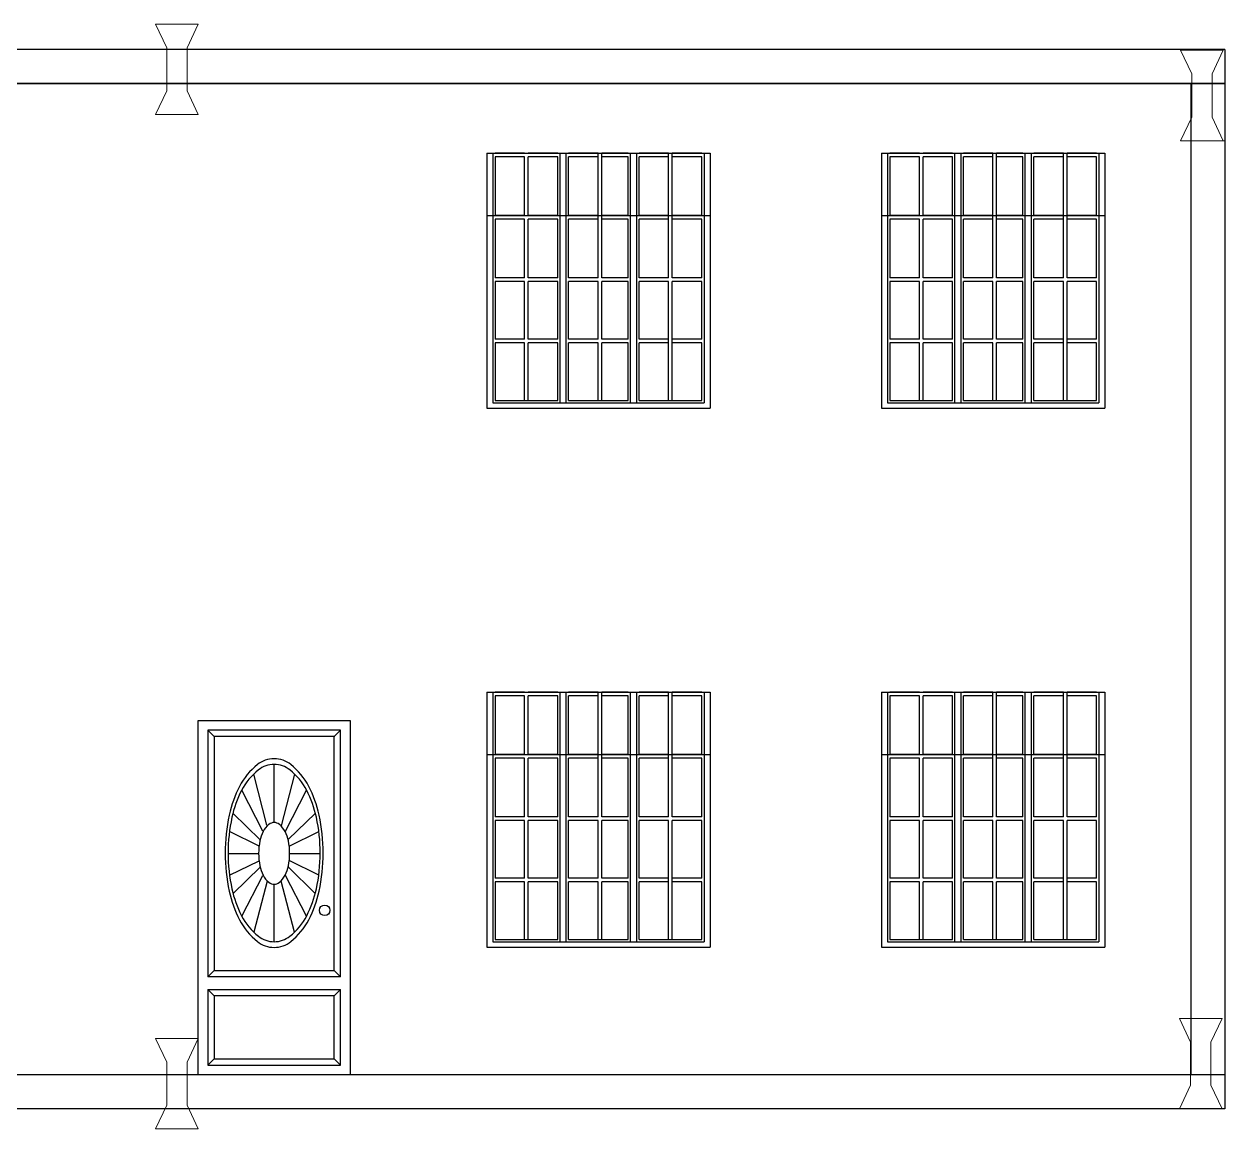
# Model space of a CAD drawing. Header units: millimetres. Extents: x 160413 to 1199701, y -1249241 to 191487.
# Drawn here: x 371277 to 378307, y -696374 to -689909 of the extents above; entities that cross this region are included whole.
import ezdxf

# ---------------------------------------------------------------- set-up
doc = ezdxf.new("R2010")
doc.units = ezdxf.units.MM
doc.header["$PDSIZE"] = -1

# ---------------------------------------------------------------- blocks, each defined once
blk = doc.blocks.new('Door - Fancy 36 in.')
for p, q in [((33.75, 81.75), (2.25, 81.75)), ((2.25, 81.75), (2.25, 23.25)), ((2.25, 81.75), (3.75, 80.25)), ((32.25, 80.25), (3.75, 80.25)), ((3.75, 80.25), (3.75, 24.75)), ((32.25, 80.25), (33.75, 81.75)), ((32.25, 24.75), (32.25, 80.25)), ((33.75, 23.25), (33.75, 81.75)), ((16.29, 59.16), (13.17, 71.32)), ((18, 59.82), (18, 73.59)), ((22.83, 71.32), (19.68, 59.05)), ((15.29, 57.79), (10.3, 67.49)), ((20.69, 57.74), (25.7, 67.49)), ((8.21, 62.03), (14.66, 55.75)), ((27.79, 62.03), (21.36, 55.78)), ((14.42, 54.24), (7.4, 57.66)), ((21.55, 54.23), (28.6, 57.66)), ((7.02, 52.5), (14.35, 52.5)), ((21.68, 52.5), (28.93, 52.5)), ((7.41, 47.35), (14.43, 50.76)), ((14.67, 49.25), (8.24, 42.99)), ((21.3, 49.29), (27.76, 42.99)), ((28.59, 47.35), (21.54, 50.78)), ((10.34, 37.58), (15.29, 47.22)), ((16.31, 45.91), (13.2, 33.8)), ((22.8, 33.8), (19.69, 45.91)), ((25.66, 37.58), (20.69, 47.27)), ((18, 31.55), (18, 45.2)), ((3.75, 24.75), (2.25, 23.25)), ((33.75, 23.25), (2.25, 23.25)), ((3.75, 24.75), (32.25, 24.75)), ((32.25, 24.75), (32.24, 24.77)), ((33.75, 23.25), (32.25, 24.75)), ((2.25, 20.25), (33.75, 20.25)), ((2.25, 20.25), (2.25, 2.25)), ((2.25, 20.25), (3.75, 18.75)), ((32.25, 18.75), (33.75, 20.25)), ((33.75, 2.25), (33.75, 20.25)), ((32.25, 18.75), (3.75, 18.75)), ((3.75, 18.75), (3.75, 3.75)), ((32.25, 3.75), (32.25, 18.75)), ((3.75, 3.75), (2.25, 2.25)), ((3.75, 3.75), (32.25, 3.75)), ((33.75, 2.25), (32.25, 3.75)), ((2.25, 2.25), (33.75, 2.25))]:
    blk.add_line(p, q)
blk.add_lwpolyline([(0, 0), (0, 84), (36, 84), (36, 0)], close=True)
at = {"linetype": 'Continuous'}
for points in [[(18, 30.21, 0.169807), (21.97, 31.6, 0.105036), (26.22, 36.76, 0.066925), (28.66, 43.55, 0.05307), (29.63, 52.57, 0.05307), (28.66, 61.6, 0.066925), (26.22, 68.39, 0.105036), (21.97, 73.55, 0.169807), (18, 74.94, 0.169807), (14.03, 73.55, 0.105036), (9.78, 68.39, 0.066925), (7.34, 61.6, 0.05307), (6.37, 52.57, 0.05307), (7.34, 43.55, 0.066925), (9.78, 36.76, 0.105036), (14.03, 31.6, 0.169807)], [(18, 31.55, 0.169807), (21.73, 32.86, 0.105036), (25.73, 37.71, 0.066925), (28.02, 44.09, 0.05307), (28.93, 52.57, 0.05307), (28.02, 61.06, 0.066925), (25.73, 67.43, 0.105036), (21.73, 72.29, 0.169807), (18, 73.59, 0.169807), (14.27, 72.29, 0.105036), (10.27, 67.43, 0.066925), (7.98, 61.06, 0.05307), (7.07, 52.57, 0.05307), (7.98, 44.09, 0.066925), (10.27, 37.71, 0.105036), (14.27, 32.86, 0.169807)], [(18, 45.2, 0.173818), (19.25, 45.65, 0.104363), (20.6, 47.34, 0.065303), (21.38, 49.56, 0.051449), (21.68, 52.51, 0.051449), (21.38, 55.47, 0.065303), (20.6, 57.68, 0.104363), (19.25, 59.38, 0.173818), (18, 59.82, 0.173818), (16.75, 59.38, 0.104363), (15.4, 57.68, 0.065303), (14.62, 55.47, 0.051449), (14.32, 52.51, 0.051449), (14.62, 49.56, 0.065303), (15.4, 47.34, 0.104363), (16.75, 45.65, 0.173818)]]:
    blk.add_lwpolyline(points, format="xyb", close=True, dxfattribs=at)
blk.add_circle((30, 39), 1.25)
blk.add_point((32.25, 80.25))

msp = doc.modelspace()

# ---------------------------------------------------------------- linework, layer by layer
at = {"color": 3, "lineweight": 18}
for p, q in [((372047.101, -689908.518), (372112.559, -690047.291)), ((372297.101, -689908.518), (372047.101, -689908.518)), ((372231.643, -690047.291), (372297.101, -689908.518)), ((372112.559, -690047.291), (372112.559, -690299.748)), ((372231.643, -690299.748), (372231.643, -690047.291)), ((378047.101, -690061.978), (378112.559, -690200.751)), ((378297.101, -690061.978), (378047.101, -690061.978)), ((378231.643, -690200.751), (378297.101, -690061.978)), ((378112.559, -690200.751), (378112.559, -690453.208)), ((378231.643, -690453.208), (378231.643, -690200.751)), ((372112.559, -690299.748), (372047.101, -690438.519)), ((372297.101, -690438.519), (372231.643, -690299.748)), ((372047.101, -690438.519), (372247.098, -690438.519)), ((372047.101, -690438.519), (372297.101, -690438.519)), ((378112.559, -690453.208), (378047.101, -690591.979)), ((378297.101, -690591.979), (378231.643, -690453.208)), ((378047.101, -690591.979), (378247.098, -690591.979)), ((378047.101, -690591.979), (378297.101, -690591.979)), ((378040.659, -695727.136), (378106.118, -695865.909)), ((378290.659, -695727.136), (378040.659, -695727.136)), ((378225.201, -695865.909), (378290.659, -695727.136)), ((372047.101, -695844.324), (372112.559, -695983.097)), ((372297.101, -695844.324), (372047.101, -695844.324)), ((372231.643, -695983.097), (372297.101, -695844.324)), ((378106.118, -695865.909), (378106.118, -696118.366)), ((378225.201, -696118.366), (378225.201, -695865.909)), ((372112.559, -695983.097), (372112.559, -696235.553)), ((372231.643, -696235.553), (372231.643, -695983.097)), ((378106.118, -696118.366), (378040.659, -696257.137)), ((378290.659, -696257.137), (378225.201, -696118.366)), ((372112.559, -696235.553), (372047.101, -696374.325)), ((372297.101, -696374.325), (372231.643, -696235.553)), ((378040.659, -696257.137), (378240.656, -696257.137)), ((378040.659, -696257.137), (378290.659, -696257.137)), ((372047.101, -696374.325), (372247.098, -696374.325)), ((372047.101, -696374.325), (372297.101, -696374.325))]:
    msp.add_line(p, q, dxfattribs=at)
at = {"color": 1}
for p, q in [((378307.096, -690057.137), (354047.101, -690057.137)), ((378307.096, -690057.137), (378307.096, -696257.137)), ((378307.096, -690257.137), (354047.101, -690257.137)), ((354047.101, -690257.137), (378307.096, -690257.137)), ((378107.096, -690257.137), (378107.096, -693107.137)), ((373985.369, -690663.325), (375293.657, -690663.325)), ((376296.126, -690663.325), (377604.413, -690663.325)), ((373985.369, -691028.657), (375293.657, -691028.657)), ((373985.369, -691028.657), (375293.657, -691028.657)), ((376296.126, -691028.657), (377604.413, -691028.657)), ((376296.126, -691028.657), (377604.413, -691028.657)), ((378107.096, -693107.137), (378107.096, -696057.137)), ((373985.369, -693817.46), (375293.657, -693817.46)), ((376296.126, -693817.46), (377604.413, -693817.46)), ((373985.369, -694182.792), (375293.657, -694182.792)), ((373985.369, -694182.792), (375293.657, -694182.792)), ((376296.126, -694182.792), (377604.413, -694182.792)), ((376296.126, -694182.792), (377604.413, -694182.792)), ((378307.096, -696057.137), (354047.101, -696057.137)), ((378307.096, -696257.137), (354047.101, -696257.137))]:
    msp.add_line(p, q, dxfattribs=at)
at = {"color": 7, "lineweight": 18}
for p, q in [((378107.099, -690591.979), (378307.096, -690591.979)), ((378100.657, -696257.137), (378300.654, -696257.137))]:
    msp.add_line(p, q, dxfattribs=at)
for p, q in [((373985.369, -690663.325), (373985.369, -691791.805)), ((374021.311, -690663.325), (374021.311, -691759.322)), ((374207.251, -690663.325), (374034.969, -690663.325)), ((374207.251, -690684.89), (374034.969, -690684.89)), ((374034.969, -690684.89), (374034.969, -691028.657)), ((374207.251, -691028.657), (374207.251, -690684.89)), ((374401.098, -690663.325), (374228.816, -690663.325)), ((374401.098, -690684.89), (374228.816, -690684.89)), ((374228.816, -691028.657), (374228.816, -690684.89)), ((374401.098, -691028.657), (374401.098, -690684.89)), ((374415.475, -691759.322), (374415.475, -690663.325)), ((374451.417, -691759.322), (374451.417, -690663.325)), ((374637.356, -690663.325), (374465.075, -690663.325)), ((374637.356, -690684.89), (374465.075, -690684.89)), ((374465.075, -691028.657), (374465.075, -690684.89)), ((374637.356, -691028.657), (374637.356, -690663.325)), ((374813.951, -690663.325), (374658.922, -690663.325)), ((374658.922, -691028.657), (374658.922, -690663.325)), ((374813.951, -690684.89), (374658.922, -690684.89)), ((374813.951, -691028.657), (374813.951, -690684.89)), ((374827.609, -691759.322), (374827.609, -690663.325)), ((374863.551, -691759.322), (374863.551, -690663.325)), ((375050.21, -690663.325), (374877.928, -690663.325)), ((375050.21, -690684.89), (374877.928, -690684.89)), ((374877.928, -691028.657), (374877.928, -690684.89)), ((375050.21, -691028.657), (375050.21, -690663.325)), ((375244.057, -690663.325), (375071.775, -690663.325)), ((375071.775, -691028.657), (375071.775, -690663.325)), ((375244.057, -690684.89), (375071.775, -690684.89)), ((375244.057, -691028.657), (375244.057, -690684.89)), ((375257.715, -690663.325), (375257.715, -691759.322)), ((375293.657, -690663.325), (375293.657, -691791.805)), ((376296.126, -690663.325), (376296.126, -691791.805)), ((376332.068, -690663.325), (376332.068, -691759.322)), ((376518.007, -690663.325), (376345.726, -690663.325)), ((376518.007, -690684.89), (376345.726, -690684.89)), ((376345.726, -690684.89), (376345.726, -691028.657)), ((376518.007, -691028.657), (376518.007, -690684.89)), ((376711.854, -690663.325), (376539.573, -690663.325)), ((376711.854, -690684.89), (376539.573, -690684.89)), ((376539.573, -691028.657), (376539.573, -690684.89)), ((376711.854, -691028.657), (376711.854, -690684.89)), ((376726.231, -691759.322), (376726.231, -690663.325)), ((376762.173, -691759.322), (376762.173, -690663.325)), ((376948.113, -690663.325), (376775.831, -690663.325)), ((376948.113, -690684.89), (376775.831, -690684.89)), ((376775.831, -691028.657), (376775.831, -690684.89)), ((376948.113, -691028.657), (376948.113, -690663.325)), ((377124.708, -690663.325), (376969.678, -690663.325)), ((376969.678, -691028.657), (376969.678, -690663.325)), ((377124.708, -690684.89), (376969.678, -690684.89)), ((377124.708, -691028.657), (377124.708, -690684.89)), ((377138.366, -691759.322), (377138.366, -690663.325)), ((377174.308, -691759.322), (377174.308, -690663.325)), ((377360.966, -690663.325), (377188.684, -690663.325)), ((377360.966, -690684.89), (377188.684, -690684.89)), ((377188.684, -691028.657), (377188.684, -690684.89)), ((377360.966, -691028.657), (377360.966, -690663.325)), ((377554.813, -690663.325), (377382.531, -690663.325)), ((377382.531, -691028.657), (377382.531, -690663.325)), ((377554.813, -690684.89), (377382.531, -690684.89)), ((377554.813, -691028.657), (377554.813, -690684.89)), ((377568.471, -690663.325), (377568.471, -691759.322)), ((377604.413, -690663.325), (377604.413, -691791.805)), ((373985.369, -691028.657), (373985.369, -692157.137)), ((373985.369, -691028.657), (373985.369, -692157.137)), ((374021.311, -691028.657), (374021.311, -692124.654)), ((374021.311, -691028.657), (374021.311, -692124.654)), ((374207.251, -691028.657), (374034.969, -691028.657)), ((374207.251, -691028.657), (374034.969, -691028.657)), ((374207.251, -691028.657), (374034.969, -691028.657)), ((374401.098, -691028.657), (374228.816, -691028.657)), ((374401.098, -691028.657), (374228.816, -691028.657)), ((374401.098, -691028.657), (374228.816, -691028.657)), ((374415.475, -692124.654), (374415.475, -691028.657)), ((374415.475, -692124.654), (374415.475, -691028.657)), ((374451.417, -692124.654), (374451.417, -691028.657)), ((374451.417, -692124.654), (374451.417, -691028.657)), ((374637.356, -691028.657), (374465.075, -691028.657)), ((374637.356, -691028.657), (374465.075, -691028.657)), ((374637.356, -691028.657), (374465.075, -691028.657)), ((374637.356, -691393.99), (374637.356, -691028.657)), ((374637.356, -691393.99), (374637.356, -691028.657)), ((374813.951, -691028.657), (374658.922, -691028.657)), ((374658.922, -691393.99), (374658.922, -691028.657)), ((374813.951, -691028.657), (374658.922, -691028.657)), ((374658.922, -691393.99), (374658.922, -691028.657)), ((374813.951, -691028.657), (374658.922, -691028.657)), ((374827.609, -692124.654), (374827.609, -691028.657)), ((374827.609, -692124.654), (374827.609, -691028.657)), ((374863.551, -692124.654), (374863.551, -691028.657)), ((374863.551, -692124.654), (374863.551, -691028.657)), ((375050.21, -691028.657), (374877.928, -691028.657)), ((375050.21, -691028.657), (374877.928, -691028.657)), ((375050.21, -691028.657), (374877.928, -691028.657)), ((375050.21, -691393.99), (375050.21, -691028.657)), ((375050.21, -691393.99), (375050.21, -691028.657)), ((375244.057, -691028.657), (375071.775, -691028.657)), ((375071.775, -691393.99), (375071.775, -691028.657)), ((375244.057, -691028.657), (375071.775, -691028.657)), ((375071.775, -691393.99), (375071.775, -691028.657)), ((375244.057, -691028.657), (375071.775, -691028.657)), ((375257.715, -691028.657), (375257.715, -692124.654)), ((375257.715, -691028.657), (375257.715, -692124.654)), ((375293.657, -691028.657), (375293.657, -692157.137)), ((375293.657, -691028.657), (375293.657, -692157.137)), ((376296.126, -691028.657), (376296.126, -692157.137)), ((376296.126, -691028.657), (376296.126, -692157.137)), ((376332.068, -691028.657), (376332.068, -692124.654)), ((376332.068, -691028.657), (376332.068, -692124.654)), ((376518.007, -691028.657), (376345.726, -691028.657)), ((376518.007, -691028.657), (376345.726, -691028.657)), ((376518.007, -691028.657), (376345.726, -691028.657)), ((376711.854, -691028.657), (376539.573, -691028.657)), ((376711.854, -691028.657), (376539.573, -691028.657)), ((376711.854, -691028.657), (376539.573, -691028.657)), ((376726.231, -692124.654), (376726.231, -691028.657)), ((376726.231, -692124.654), (376726.231, -691028.657)), ((376762.173, -692124.654), (376762.173, -691028.657)), ((376762.173, -692124.654), (376762.173, -691028.657)), ((376948.113, -691028.657), (376775.831, -691028.657)), ((376948.113, -691028.657), (376775.831, -691028.657)), ((376948.113, -691028.657), (376775.831, -691028.657)), ((376948.113, -691393.99), (376948.113, -691028.657)), ((376948.113, -691393.99), (376948.113, -691028.657)), ((377124.708, -691028.657), (376969.678, -691028.657)), ((376969.678, -691393.99), (376969.678, -691028.657)), ((377124.708, -691028.657), (376969.678, -691028.657)), ((376969.678, -691393.99), (376969.678, -691028.657)), ((377124.708, -691028.657), (376969.678, -691028.657)), ((377138.366, -692124.654), (377138.366, -691028.657)), ((377138.366, -692124.654), (377138.366, -691028.657)), ((377174.308, -692124.654), (377174.308, -691028.657)), ((377174.308, -692124.654), (377174.308, -691028.657)), ((377360.966, -691028.657), (377188.684, -691028.657)), ((377360.966, -691028.657), (377188.684, -691028.657)), ((377360.966, -691028.657), (377188.684, -691028.657)), ((377360.966, -691393.99), (377360.966, -691028.657)), ((377360.966, -691393.99), (377360.966, -691028.657)), ((377554.813, -691028.657), (377382.531, -691028.657)), ((377382.531, -691393.99), (377382.531, -691028.657)), ((377554.813, -691028.657), (377382.531, -691028.657)), ((377382.531, -691393.99), (377382.531, -691028.657)), ((377554.813, -691028.657), (377382.531, -691028.657)), ((377568.471, -691028.657), (377568.471, -692124.654)), ((377568.471, -691028.657), (377568.471, -692124.654)), ((377604.413, -691028.657), (377604.413, -692157.137)), ((377604.413, -691028.657), (377604.413, -692157.137)), ((374207.251, -691050.223), (374034.969, -691050.223)), ((374034.969, -691050.223), (374034.969, -691393.99)), ((374207.251, -691050.223), (374034.969, -691050.223)), ((374034.969, -691050.223), (374034.969, -691393.99)), ((374207.251, -691393.99), (374207.251, -691050.223)), ((374207.251, -691393.99), (374207.251, -691050.223)), ((374401.098, -691050.223), (374228.816, -691050.223)), ((374228.816, -691393.99), (374228.816, -691050.223)), ((374401.098, -691050.223), (374228.816, -691050.223)), ((374228.816, -691393.99), (374228.816, -691050.223)), ((374401.098, -691393.99), (374401.098, -691050.223)), ((374401.098, -691393.99), (374401.098, -691050.223)), ((374637.356, -691050.223), (374465.075, -691050.223)), ((374465.075, -691393.99), (374465.075, -691050.223)), ((374637.356, -691050.223), (374465.075, -691050.223)), ((374465.075, -691393.99), (374465.075, -691050.223)), ((374813.951, -691050.223), (374658.922, -691050.223)), ((374813.951, -691050.223), (374658.922, -691050.223)), ((374813.951, -691393.99), (374813.951, -691050.223)), ((374813.951, -691393.99), (374813.951, -691050.223)), ((375050.21, -691050.223), (374877.928, -691050.223)), ((374877.928, -691393.99), (374877.928, -691050.223)), ((375050.21, -691050.223), (374877.928, -691050.223)), ((374877.928, -691393.99), (374877.928, -691050.223)), ((375244.057, -691050.223), (375071.775, -691050.223)), ((375244.057, -691050.223), (375071.775, -691050.223)), ((375244.057, -691393.99), (375244.057, -691050.223)), ((375244.057, -691393.99), (375244.057, -691050.223)), ((376518.007, -691050.223), (376345.726, -691050.223)), ((376345.726, -691050.223), (376345.726, -691393.99)), ((376518.007, -691050.223), (376345.726, -691050.223)), ((376345.726, -691050.223), (376345.726, -691393.99)), ((376518.007, -691393.99), (376518.007, -691050.223)), ((376518.007, -691393.99), (376518.007, -691050.223)), ((376711.854, -691050.223), (376539.573, -691050.223)), ((376539.573, -691393.99), (376539.573, -691050.223)), ((376711.854, -691050.223), (376539.573, -691050.223)), ((376539.573, -691393.99), (376539.573, -691050.223)), ((376711.854, -691393.99), (376711.854, -691050.223)), ((376711.854, -691393.99), (376711.854, -691050.223)), ((376948.113, -691050.223), (376775.831, -691050.223)), ((376775.831, -691393.99), (376775.831, -691050.223)), ((376948.113, -691050.223), (376775.831, -691050.223)), ((376775.831, -691393.99), (376775.831, -691050.223)), ((377124.708, -691050.223), (376969.678, -691050.223)), ((377124.708, -691050.223), (376969.678, -691050.223)), ((377124.708, -691393.99), (377124.708, -691050.223)), ((377124.708, -691393.99), (377124.708, -691050.223)), ((377360.966, -691050.223), (377188.684, -691050.223)), ((377188.684, -691393.99), (377188.684, -691050.223)), ((377360.966, -691050.223), (377188.684, -691050.223)), ((377188.684, -691393.99), (377188.684, -691050.223)), ((377554.813, -691050.223), (377382.531, -691050.223)), ((377554.813, -691050.223), (377382.531, -691050.223)), ((377554.813, -691393.99), (377554.813, -691050.223)), ((377554.813, -691393.99), (377554.813, -691050.223)), ((374207.251, -691393.99), (374034.969, -691393.99)), ((374207.251, -691393.99), (374034.969, -691393.99)), ((374401.098, -691393.99), (374228.816, -691393.99)), ((374401.098, -691393.99), (374228.816, -691393.99)), ((374637.356, -691393.99), (374465.075, -691393.99)), ((374637.356, -691393.99), (374465.075, -691393.99)), ((374813.951, -691393.99), (374658.922, -691393.99)), ((374813.951, -691393.99), (374658.922, -691393.99)), ((375050.21, -691393.99), (374877.928, -691393.99)), ((375050.21, -691393.99), (374877.928, -691393.99)), ((375244.057, -691393.99), (375071.775, -691393.99)), ((375244.057, -691393.99), (375071.775, -691393.99)), ((376518.007, -691393.99), (376345.726, -691393.99)), ((376518.007, -691393.99), (376345.726, -691393.99)), ((376711.854, -691393.99), (376539.573, -691393.99)), ((376711.854, -691393.99), (376539.573, -691393.99)), ((376948.113, -691393.99), (376775.831, -691393.99)), ((376948.113, -691393.99), (376775.831, -691393.99)), ((377124.708, -691393.99), (376969.678, -691393.99)), ((377124.708, -691393.99), (376969.678, -691393.99)), ((377360.966, -691393.99), (377188.684, -691393.99)), ((377360.966, -691393.99), (377188.684, -691393.99)), ((377554.813, -691393.99), (377382.531, -691393.99)), ((377554.813, -691393.99), (377382.531, -691393.99)), ((374034.969, -691415.555), (374034.969, -691752.493)), ((374207.251, -691415.555), (374034.969, -691415.555)), ((374034.969, -691415.555), (374034.969, -691752.493)), ((374207.251, -691415.555), (374034.969, -691415.555)), ((374207.251, -691752.493), (374207.251, -691415.555)), ((374207.251, -691752.493), (374207.251, -691415.555)), ((374228.816, -691752.493), (374228.816, -691415.555)), ((374401.098, -691415.555), (374228.816, -691415.555)), ((374228.816, -691752.493), (374228.816, -691415.555)), ((374401.098, -691415.555), (374228.816, -691415.555)), ((374401.098, -691752.493), (374401.098, -691415.555)), ((374401.098, -691752.493), (374401.098, -691415.555)), ((374465.075, -691752.493), (374465.075, -691415.555)), ((374637.356, -691415.555), (374465.075, -691415.555)), ((374465.075, -691752.493), (374465.075, -691415.555)), ((374637.356, -691415.555), (374465.075, -691415.555)), ((374637.356, -691752.493), (374637.356, -691415.555)), ((374637.356, -691752.493), (374637.356, -691415.555)), ((374658.922, -691752.493), (374658.922, -691415.555)), ((374813.951, -691415.555), (374658.922, -691415.555)), ((374658.922, -691752.493), (374658.922, -691415.555)), ((374813.951, -691415.555), (374658.922, -691415.555)), ((374813.951, -691752.493), (374813.951, -691415.555)), ((374813.951, -691752.493), (374813.951, -691415.555)), ((374877.928, -691752.493), (374877.928, -691415.555)), ((375050.21, -691415.555), (374877.928, -691415.555)), ((374877.928, -691752.493), (374877.928, -691415.555)), ((375050.21, -691415.555), (374877.928, -691415.555)), ((375050.21, -692110.997), (375050.21, -691415.555)), ((375050.21, -692110.997), (375050.21, -691415.555)), ((375244.057, -691415.555), (375071.775, -691415.555)), ((375071.775, -692110.997), (375071.775, -691415.555)), ((375244.057, -691415.555), (375071.775, -691415.555)), ((375071.775, -692110.997), (375071.775, -691415.555)), ((375244.057, -691752.493), (375244.057, -691415.555)), ((375244.057, -691752.493), (375244.057, -691415.555)), ((376345.726, -691415.555), (376345.726, -691752.493)), ((376518.007, -691415.555), (376345.726, -691415.555)), ((376345.726, -691415.555), (376345.726, -691752.493)), ((376518.007, -691415.555), (376345.726, -691415.555)), ((376518.007, -691752.493), (376518.007, -691415.555)), ((376518.007, -691752.493), (376518.007, -691415.555)), ((376539.573, -691752.493), (376539.573, -691415.555)), ((376711.854, -691415.555), (376539.573, -691415.555)), ((376539.573, -691752.493), (376539.573, -691415.555)), ((376711.854, -691415.555), (376539.573, -691415.555)), ((376711.854, -691752.493), (376711.854, -691415.555)), ((376711.854, -691752.493), (376711.854, -691415.555)), ((376775.831, -691752.493), (376775.831, -691415.555)), ((376948.113, -691415.555), (376775.831, -691415.555)), ((376775.831, -691752.493), (376775.831, -691415.555)), ((376948.113, -691415.555), (376775.831, -691415.555)), ((376948.113, -691752.493), (376948.113, -691415.555)), ((376948.113, -691752.493), (376948.113, -691415.555)), ((376969.678, -691752.493), (376969.678, -691415.555)), ((377124.708, -691415.555), (376969.678, -691415.555)), ((376969.678, -691752.493), (376969.678, -691415.555)), ((377124.708, -691415.555), (376969.678, -691415.555)), ((377124.708, -691752.493), (377124.708, -691415.555)), ((377124.708, -691752.493), (377124.708, -691415.555)), ((377188.684, -691752.493), (377188.684, -691415.555)), ((377360.966, -691415.555), (377188.684, -691415.555)), ((377188.684, -691752.493), (377188.684, -691415.555)), ((377360.966, -691415.555), (377188.684, -691415.555)), ((377360.966, -692110.997), (377360.966, -691415.555)), ((377360.966, -692110.997), (377360.966, -691415.555)), ((377554.813, -691415.555), (377382.531, -691415.555)), ((377382.531, -692110.997), (377382.531, -691415.555)), ((377554.813, -691415.555), (377382.531, -691415.555)), ((377382.531, -692110.997), (377382.531, -691415.555)), ((377554.813, -691752.493), (377554.813, -691415.555)), ((377554.813, -691752.493), (377554.813, -691415.555)), ((374207.251, -691752.493), (374034.969, -691752.493)), ((374207.251, -691752.493), (374034.969, -691752.493)), ((374034.969, -691774.058), (374034.969, -692110.997)), ((374207.251, -691774.058), (374034.969, -691774.058)), ((374034.969, -691774.058), (374034.969, -692110.997)), ((374207.251, -691774.058), (374034.969, -691774.058)), ((374207.251, -692110.997), (374207.251, -691774.058)), ((374207.251, -692110.997), (374207.251, -691774.058)), ((374401.098, -691752.493), (374228.816, -691752.493)), ((374401.098, -691752.493), (374228.816, -691752.493)), ((374401.098, -691774.058), (374228.816, -691774.058)), ((374228.816, -692110.997), (374228.816, -691774.058)), ((374401.098, -691774.058), (374228.816, -691774.058)), ((374228.816, -692110.997), (374228.816, -691774.058)), ((374401.098, -692110.997), (374401.098, -691774.058)), ((374401.098, -692110.997), (374401.098, -691774.058)), ((374637.356, -691752.493), (374465.075, -691752.493)), ((374637.356, -691752.493), (374465.075, -691752.493)), ((374637.356, -691774.058), (374465.075, -691774.058)), ((374465.075, -692110.997), (374465.075, -691774.058)), ((374637.356, -691774.058), (374465.075, -691774.058)), ((374465.075, -692110.997), (374465.075, -691774.058)), ((374637.356, -692110.997), (374637.356, -691774.058)), ((374637.356, -692110.997), (374637.356, -691774.058)), ((374813.951, -691752.493), (374658.922, -691752.493)), ((374813.951, -691752.493), (374658.922, -691752.493)), ((374813.951, -691774.058), (374658.922, -691774.058)), ((374658.922, -692110.997), (374658.922, -691774.058)), ((374813.951, -691774.058), (374658.922, -691774.058)), ((374658.922, -692110.997), (374658.922, -691774.058)), ((374813.951, -692110.997), (374813.951, -691774.058)), ((374813.951, -692110.997), (374813.951, -691774.058)), ((375050.21, -691752.493), (374877.928, -691752.493)), ((375050.21, -691752.493), (374877.928, -691752.493)), ((375050.21, -691774.058), (374877.928, -691774.058)), ((374877.928, -692110.997), (374877.928, -691774.058)), ((375050.21, -691774.058), (374877.928, -691774.058)), ((374877.928, -692110.997), (374877.928, -691774.058)), ((375244.057, -691752.493), (375071.775, -691752.493)), ((375244.057, -691752.493), (375071.775, -691752.493)), ((375244.057, -691774.058), (375071.775, -691774.058)), ((375244.057, -691774.058), (375071.775, -691774.058)), ((375244.057, -692110.997), (375244.057, -691774.058)), ((375244.057, -692110.997), (375244.057, -691774.058)), ((376518.007, -691752.493), (376345.726, -691752.493)), ((376518.007, -691752.493), (376345.726, -691752.493)), ((376345.726, -691774.058), (376345.726, -692110.997)), ((376518.007, -691774.058), (376345.726, -691774.058)), ((376345.726, -691774.058), (376345.726, -692110.997)), ((376518.007, -691774.058), (376345.726, -691774.058)), ((376518.007, -692110.997), (376518.007, -691774.058)), ((376518.007, -692110.997), (376518.007, -691774.058)), ((376711.854, -691752.493), (376539.573, -691752.493)), ((376711.854, -691752.493), (376539.573, -691752.493)), ((376711.854, -691774.058), (376539.573, -691774.058)), ((376539.573, -692110.997), (376539.573, -691774.058)), ((376711.854, -691774.058), (376539.573, -691774.058)), ((376539.573, -692110.997), (376539.573, -691774.058)), ((376711.854, -692110.997), (376711.854, -691774.058)), ((376711.854, -692110.997), (376711.854, -691774.058)), ((376948.113, -691752.493), (376775.831, -691752.493)), ((376948.113, -691752.493), (376775.831, -691752.493)), ((376948.113, -691774.058), (376775.831, -691774.058)), ((376775.831, -692110.997), (376775.831, -691774.058)), ((376948.113, -691774.058), (376775.831, -691774.058)), ((376775.831, -692110.997), (376775.831, -691774.058)), ((376948.113, -692110.997), (376948.113, -691774.058)), ((376948.113, -692110.997), (376948.113, -691774.058)), ((377124.708, -691752.493), (376969.678, -691752.493)), ((377124.708, -691752.493), (376969.678, -691752.493)), ((377124.708, -691774.058), (376969.678, -691774.058)), ((376969.678, -692110.997), (376969.678, -691774.058)), ((377124.708, -691774.058), (376969.678, -691774.058)), ((376969.678, -692110.997), (376969.678, -691774.058)), ((377124.708, -692110.997), (377124.708, -691774.058)), ((377124.708, -692110.997), (377124.708, -691774.058)), ((377360.966, -691752.493), (377188.684, -691752.493)), ((377360.966, -691752.493), (377188.684, -691752.493)), ((377360.966, -691774.058), (377188.684, -691774.058)), ((377188.684, -692110.997), (377188.684, -691774.058)), ((377360.966, -691774.058), (377188.684, -691774.058)), ((377188.684, -692110.997), (377188.684, -691774.058)), ((377554.813, -691752.493), (377382.531, -691752.493)), ((377554.813, -691752.493), (377382.531, -691752.493)), ((377554.813, -691774.058), (377382.531, -691774.058)), ((377554.813, -691774.058), (377382.531, -691774.058)), ((377554.813, -692110.997), (377554.813, -691774.058)), ((377554.813, -692110.997), (377554.813, -691774.058)), ((373985.369, -692157.137), (375293.657, -692157.137)), ((373985.369, -692157.137), (375293.657, -692157.137)), ((374021.311, -692124.654), (375257.715, -692124.654)), ((374021.311, -692124.654), (375257.715, -692124.654)), ((374021.311, -692124.654), (375257.715, -692124.654)), ((374021.311, -692124.654), (375257.715, -692124.654)), ((374034.969, -692110.997), (374401.098, -692110.997)), ((374034.969, -692110.997), (374401.098, -692110.997)), ((374465.075, -692110.997), (374813.951, -692110.997)), ((374465.075, -692110.997), (374813.951, -692110.997)), ((374877.928, -692110.997), (375244.057, -692110.997)), ((374877.928, -692110.997), (375244.057, -692110.997)), ((376296.126, -692157.137), (377604.413, -692157.137)), ((376296.126, -692157.137), (377604.413, -692157.137)), ((376332.068, -692124.654), (377568.471, -692124.654)), ((376332.068, -692124.654), (377568.471, -692124.654)), ((376332.068, -692124.654), (377568.471, -692124.654)), ((376332.068, -692124.654), (377568.471, -692124.654)), ((376345.726, -692110.997), (376711.854, -692110.997)), ((376345.726, -692110.997), (376711.854, -692110.997)), ((376775.831, -692110.997), (377124.708, -692110.997)), ((376775.831, -692110.997), (377124.708, -692110.997)), ((377188.684, -692110.997), (377554.813, -692110.997)), ((377188.684, -692110.997), (377554.813, -692110.997)), ((373985.369, -693817.46), (373985.369, -694945.94)), ((374021.311, -693817.46), (374021.311, -694913.457)), ((374207.251, -693817.46), (374034.969, -693817.46)), ((374207.251, -693839.025), (374034.969, -693839.025)), ((374034.969, -693839.025), (374034.969, -694182.792)), ((374207.251, -694182.792), (374207.251, -693839.025)), ((374401.098, -693817.46), (374228.816, -693817.46)), ((374401.098, -693839.025), (374228.816, -693839.025)), ((374228.816, -694182.792), (374228.816, -693839.025)), ((374401.098, -694182.792), (374401.098, -693839.025)), ((374415.475, -694913.457), (374415.475, -693817.46)), ((374451.417, -694913.457), (374451.417, -693817.46)), ((374637.356, -693817.46), (374465.075, -693817.46)), ((374637.356, -693839.025), (374465.075, -693839.025)), ((374465.075, -694182.792), (374465.075, -693839.025)), ((374637.356, -694182.792), (374637.356, -693817.46)), ((374813.951, -693817.46), (374658.922, -693817.46)), ((374658.922, -694182.792), (374658.922, -693817.46)), ((374813.951, -693839.025), (374658.922, -693839.025)), ((374813.951, -694182.792), (374813.951, -693839.025)), ((374827.609, -694913.457), (374827.609, -693817.46)), ((374863.551, -694913.457), (374863.551, -693817.46)), ((375050.21, -693817.46), (374877.928, -693817.46)), ((375050.21, -693839.025), (374877.928, -693839.025)), ((374877.928, -694182.792), (374877.928, -693839.025)), ((375050.21, -694182.792), (375050.21, -693817.46)), ((375244.057, -693817.46), (375071.775, -693817.46)), ((375071.775, -694182.792), (375071.775, -693817.46)), ((375244.057, -693839.025), (375071.775, -693839.025)), ((375244.057, -694182.792), (375244.057, -693839.025)), ((375257.715, -693817.46), (375257.715, -694913.457)), ((375293.657, -693817.46), (375293.657, -694945.94)), ((376296.126, -693817.46), (376296.126, -694945.94)), ((376332.068, -693817.46), (376332.068, -694913.457)), ((376518.007, -693817.46), (376345.726, -693817.46)), ((376518.007, -693839.025), (376345.726, -693839.025)), ((376345.726, -693839.025), (376345.726, -694182.792)), ((376518.007, -694182.792), (376518.007, -693839.025)), ((376711.854, -693817.46), (376539.573, -693817.46)), ((376711.854, -693839.025), (376539.573, -693839.025)), ((376539.573, -694182.792), (376539.573, -693839.025)), ((376711.854, -694182.792), (376711.854, -693839.025)), ((376726.231, -694913.457), (376726.231, -693817.46)), ((376762.173, -694913.457), (376762.173, -693817.46)), ((376948.113, -693817.46), (376775.831, -693817.46)), ((376948.113, -693839.025), (376775.831, -693839.025)), ((376775.831, -694182.792), (376775.831, -693839.025)), ((376948.113, -694182.792), (376948.113, -693817.46)), ((377124.708, -693817.46), (376969.678, -693817.46)), ((376969.678, -694182.792), (376969.678, -693817.46)), ((377124.708, -693839.025), (376969.678, -693839.025)), ((377124.708, -694182.792), (377124.708, -693839.025)), ((377138.366, -694913.457), (377138.366, -693817.46)), ((377174.308, -694913.457), (377174.308, -693817.46)), ((377360.966, -693817.46), (377188.684, -693817.46)), ((377360.966, -693839.025), (377188.684, -693839.025)), ((377188.684, -694182.792), (377188.684, -693839.025)), ((377360.966, -694182.792), (377360.966, -693817.46)), ((377554.813, -693817.46), (377382.531, -693817.46)), ((377382.531, -694182.792), (377382.531, -693817.46)), ((377554.813, -693839.025), (377382.531, -693839.025)), ((377554.813, -694182.792), (377554.813, -693839.025)), ((377568.471, -693817.46), (377568.471, -694913.457)), ((377604.413, -693817.46), (377604.413, -694945.94)), ((373985.369, -694182.792), (373985.369, -695311.272)), ((373985.369, -694182.792), (373985.369, -695311.272)), ((374021.311, -694182.792), (374021.311, -695278.789)), ((374021.311, -694182.792), (374021.311, -695278.789)), ((374207.251, -694182.792), (374034.969, -694182.792)), ((374207.251, -694182.792), (374034.969, -694182.792)), ((374207.251, -694182.792), (374034.969, -694182.792)), ((374207.251, -694204.358), (374034.969, -694204.358)), ((374034.969, -694204.358), (374034.969, -694548.125)), ((374207.251, -694204.358), (374034.969, -694204.358)), ((374034.969, -694204.358), (374034.969, -694548.125)), ((374207.251, -694548.125), (374207.251, -694204.358)), ((374207.251, -694548.125), (374207.251, -694204.358)), ((374401.098, -694182.792), (374228.816, -694182.792)), ((374401.098, -694182.792), (374228.816, -694182.792)), ((374401.098, -694182.792), (374228.816, -694182.792)), ((374401.098, -694204.358), (374228.816, -694204.358)), ((374228.816, -694548.125), (374228.816, -694204.358)), ((374401.098, -694204.358), (374228.816, -694204.358)), ((374228.816, -694548.125), (374228.816, -694204.358)), ((374401.098, -694548.125), (374401.098, -694204.358)), ((374401.098, -694548.125), (374401.098, -694204.358)), ((374415.475, -695278.789), (374415.475, -694182.792)), ((374415.475, -695278.789), (374415.475, -694182.792)), ((374451.417, -695278.789), (374451.417, -694182.792)), ((374451.417, -695278.789), (374451.417, -694182.792)), ((374637.356, -694182.792), (374465.075, -694182.792)), ((374637.356, -694182.792), (374465.075, -694182.792)), ((374637.356, -694182.792), (374465.075, -694182.792)), ((374637.356, -694204.358), (374465.075, -694204.358)), ((374465.075, -694548.125), (374465.075, -694204.358)), ((374637.356, -694204.358), (374465.075, -694204.358)), ((374465.075, -694548.125), (374465.075, -694204.358)), ((374637.356, -694548.125), (374637.356, -694182.792)), ((374637.356, -694548.125), (374637.356, -694182.792)), ((374813.951, -694182.792), (374658.922, -694182.792)), ((374658.922, -694548.125), (374658.922, -694182.792)), ((374813.951, -694182.792), (374658.922, -694182.792)), ((374658.922, -694548.125), (374658.922, -694182.792)), ((374813.951, -694182.792), (374658.922, -694182.792)), ((374813.951, -694204.358), (374658.922, -694204.358)), ((374813.951, -694204.358), (374658.922, -694204.358)), ((374813.951, -694548.125), (374813.951, -694204.358)), ((374813.951, -694548.125), (374813.951, -694204.358)), ((374827.609, -695278.789), (374827.609, -694182.792)), ((374827.609, -695278.789), (374827.609, -694182.792)), ((374863.551, -695278.789), (374863.551, -694182.792)), ((374863.551, -695278.789), (374863.551, -694182.792)), ((375050.21, -694182.792), (374877.928, -694182.792)), ((375050.21, -694182.792), (374877.928, -694182.792)), ((375050.21, -694182.792), (374877.928, -694182.792)), ((375050.21, -694204.358), (374877.928, -694204.358)), ((374877.928, -694548.125), (374877.928, -694204.358)), ((375050.21, -694204.358), (374877.928, -694204.358)), ((374877.928, -694548.125), (374877.928, -694204.358)), ((375050.21, -694548.125), (375050.21, -694182.792)), ((375050.21, -694548.125), (375050.21, -694182.792)), ((375244.057, -694182.792), (375071.775, -694182.792)), ((375071.775, -694548.125), (375071.775, -694182.792)), ((375244.057, -694182.792), (375071.775, -694182.792)), ((375071.775, -694548.125), (375071.775, -694182.792)), ((375244.057, -694182.792), (375071.775, -694182.792)), ((375244.057, -694204.358), (375071.775, -694204.358)), ((375244.057, -694204.358), (375071.775, -694204.358)), ((375244.057, -694548.125), (375244.057, -694204.358)), ((375244.057, -694548.125), (375244.057, -694204.358)), ((375257.715, -694182.792), (375257.715, -695278.789)), ((375257.715, -694182.792), (375257.715, -695278.789)), ((375293.657, -694182.792), (375293.657, -695311.272)), ((375293.657, -694182.792), (375293.657, -695311.272)), ((376296.126, -694182.792), (376296.126, -695311.272)), ((376296.126, -694182.792), (376296.126, -695311.272)), ((376332.068, -694182.792), (376332.068, -695278.789)), ((376332.068, -694182.792), (376332.068, -695278.789)), ((376518.007, -694182.792), (376345.726, -694182.792)), ((376518.007, -694182.792), (376345.726, -694182.792)), ((376518.007, -694182.792), (376345.726, -694182.792)), ((376518.007, -694204.358), (376345.726, -694204.358)), ((376345.726, -694204.358), (376345.726, -694548.125)), ((376518.007, -694204.358), (376345.726, -694204.358)), ((376345.726, -694204.358), (376345.726, -694548.125)), ((376518.007, -694548.125), (376518.007, -694204.358)), ((376518.007, -694548.125), (376518.007, -694204.358)), ((376711.854, -694182.792), (376539.573, -694182.792)), ((376711.854, -694182.792), (376539.573, -694182.792)), ((376711.854, -694182.792), (376539.573, -694182.792)), ((376711.854, -694204.358), (376539.573, -694204.358)), ((376539.573, -694548.125), (376539.573, -694204.358)), ((376711.854, -694204.358), (376539.573, -694204.358)), ((376539.573, -694548.125), (376539.573, -694204.358)), ((376711.854, -694548.125), (376711.854, -694204.358)), ((376711.854, -694548.125), (376711.854, -694204.358)), ((376726.231, -695278.789), (376726.231, -694182.792)), ((376726.231, -695278.789), (376726.231, -694182.792)), ((376762.173, -695278.789), (376762.173, -694182.792)), ((376762.173, -695278.789), (376762.173, -694182.792)), ((376948.113, -694182.792), (376775.831, -694182.792)), ((376948.113, -694182.792), (376775.831, -694182.792)), ((376948.113, -694182.792), (376775.831, -694182.792)), ((376948.113, -694204.358), (376775.831, -694204.358)), ((376775.831, -694548.125), (376775.831, -694204.358)), ((376948.113, -694204.358), (376775.831, -694204.358)), ((376775.831, -694548.125), (376775.831, -694204.358)), ((376948.113, -694548.125), (376948.113, -694182.792)), ((376948.113, -694548.125), (376948.113, -694182.792)), ((377124.708, -694182.792), (376969.678, -694182.792)), ((376969.678, -694548.125), (376969.678, -694182.792)), ((377124.708, -694182.792), (376969.678, -694182.792)), ((376969.678, -694548.125), (376969.678, -694182.792)), ((377124.708, -694182.792), (376969.678, -694182.792)), ((377124.708, -694204.358), (376969.678, -694204.358)), ((377124.708, -694204.358), (376969.678, -694204.358)), ((377124.708, -694548.125), (377124.708, -694204.358)), ((377124.708, -694548.125), (377124.708, -694204.358)), ((377138.366, -695278.789), (377138.366, -694182.792)), ((377138.366, -695278.789), (377138.366, -694182.792)), ((377174.308, -695278.789), (377174.308, -694182.792)), ((377174.308, -695278.789), (377174.308, -694182.792)), ((377360.966, -694182.792), (377188.684, -694182.792)), ((377360.966, -694182.792), (377188.684, -694182.792)), ((377360.966, -694182.792), (377188.684, -694182.792)), ((377360.966, -694204.358), (377188.684, -694204.358)), ((377188.684, -694548.125), (377188.684, -694204.358)), ((377360.966, -694204.358), (377188.684, -694204.358)), ((377188.684, -694548.125), (377188.684, -694204.358)), ((377360.966, -694548.125), (377360.966, -694182.792)), ((377360.966, -694548.125), (377360.966, -694182.792)), ((377554.813, -694182.792), (377382.531, -694182.792)), ((377382.531, -694548.125), (377382.531, -694182.792)), ((377554.813, -694182.792), (377382.531, -694182.792)), ((377382.531, -694548.125), (377382.531, -694182.792)), ((377554.813, -694182.792), (377382.531, -694182.792)), ((377554.813, -694204.358), (377382.531, -694204.358)), ((377554.813, -694204.358), (377382.531, -694204.358)), ((377554.813, -694548.125), (377554.813, -694204.358)), ((377554.813, -694548.125), (377554.813, -694204.358)), ((377568.471, -694182.792), (377568.471, -695278.789)), ((377568.471, -694182.792), (377568.471, -695278.789)), ((377604.413, -694182.792), (377604.413, -695311.272)), ((377604.413, -694182.792), (377604.413, -695311.272)), ((374207.251, -694548.125), (374034.969, -694548.125)), ((374207.251, -694548.125), (374034.969, -694548.125)), ((374401.098, -694548.125), (374228.816, -694548.125)), ((374401.098, -694548.125), (374228.816, -694548.125)), ((374637.356, -694548.125), (374465.075, -694548.125)), ((374637.356, -694548.125), (374465.075, -694548.125)), ((374813.951, -694548.125), (374658.922, -694548.125)), ((374813.951, -694548.125), (374658.922, -694548.125)), ((375050.21, -694548.125), (374877.928, -694548.125)), ((375050.21, -694548.125), (374877.928, -694548.125)), ((375244.057, -694548.125), (375071.775, -694548.125)), ((375244.057, -694548.125), (375071.775, -694548.125)), ((376518.007, -694548.125), (376345.726, -694548.125)), ((376518.007, -694548.125), (376345.726, -694548.125)), ((376711.854, -694548.125), (376539.573, -694548.125)), ((376711.854, -694548.125), (376539.573, -694548.125)), ((376948.113, -694548.125), (376775.831, -694548.125)), ((376948.113, -694548.125), (376775.831, -694548.125)), ((377124.708, -694548.125), (376969.678, -694548.125)), ((377124.708, -694548.125), (376969.678, -694548.125)), ((377360.966, -694548.125), (377188.684, -694548.125)), ((377360.966, -694548.125), (377188.684, -694548.125)), ((377554.813, -694548.125), (377382.531, -694548.125)), ((377554.813, -694548.125), (377382.531, -694548.125)), ((374034.969, -694569.69), (374034.969, -694906.628)), ((374207.251, -694569.69), (374034.969, -694569.69)), ((374034.969, -694569.69), (374034.969, -694906.628)), ((374207.251, -694569.69), (374034.969, -694569.69)), ((374207.251, -694906.628), (374207.251, -694569.69)), ((374207.251, -694906.628), (374207.251, -694569.69)), ((374228.816, -694906.628), (374228.816, -694569.69)), ((374401.098, -694569.69), (374228.816, -694569.69)), ((374228.816, -694906.628), (374228.816, -694569.69)), ((374401.098, -694569.69), (374228.816, -694569.69)), ((374401.098, -694906.628), (374401.098, -694569.69)), ((374401.098, -694906.628), (374401.098, -694569.69)), ((374465.075, -694906.628), (374465.075, -694569.69)), ((374637.356, -694569.69), (374465.075, -694569.69)), ((374465.075, -694906.628), (374465.075, -694569.69)), ((374637.356, -694569.69), (374465.075, -694569.69)), ((374637.356, -694906.628), (374637.356, -694569.69)), ((374637.356, -694906.628), (374637.356, -694569.69)), ((374658.922, -694906.628), (374658.922, -694569.69)), ((374813.951, -694569.69), (374658.922, -694569.69)), ((374658.922, -694906.628), (374658.922, -694569.69)), ((374813.951, -694569.69), (374658.922, -694569.69)), ((374813.951, -694906.628), (374813.951, -694569.69)), ((374813.951, -694906.628), (374813.951, -694569.69)), ((374877.928, -694906.628), (374877.928, -694569.69)), ((375050.21, -694569.69), (374877.928, -694569.69)), ((374877.928, -694906.628), (374877.928, -694569.69)), ((375050.21, -694569.69), (374877.928, -694569.69)), ((375050.21, -695265.132), (375050.21, -694569.69)), ((375050.21, -695265.132), (375050.21, -694569.69)), ((375244.057, -694569.69), (375071.775, -694569.69)), ((375071.775, -695265.132), (375071.775, -694569.69)), ((375244.057, -694569.69), (375071.775, -694569.69)), ((375071.775, -695265.132), (375071.775, -694569.69)), ((375244.057, -694906.628), (375244.057, -694569.69)), ((375244.057, -694906.628), (375244.057, -694569.69)), ((376345.726, -694569.69), (376345.726, -694906.628)), ((376518.007, -694569.69), (376345.726, -694569.69)), ((376345.726, -694569.69), (376345.726, -694906.628)), ((376518.007, -694569.69), (376345.726, -694569.69)), ((376518.007, -694906.628), (376518.007, -694569.69)), ((376518.007, -694906.628), (376518.007, -694569.69)), ((376539.573, -694906.628), (376539.573, -694569.69)), ((376711.854, -694569.69), (376539.573, -694569.69)), ((376539.573, -694906.628), (376539.573, -694569.69)), ((376711.854, -694569.69), (376539.573, -694569.69)), ((376711.854, -694906.628), (376711.854, -694569.69)), ((376711.854, -694906.628), (376711.854, -694569.69)), ((376775.831, -694906.628), (376775.831, -694569.69)), ((376948.113, -694569.69), (376775.831, -694569.69)), ((376775.831, -694906.628), (376775.831, -694569.69)), ((376948.113, -694569.69), (376775.831, -694569.69)), ((376948.113, -694906.628), (376948.113, -694569.69)), ((376948.113, -694906.628), (376948.113, -694569.69)), ((376969.678, -694906.628), (376969.678, -694569.69)), ((377124.708, -694569.69), (376969.678, -694569.69)), ((376969.678, -694906.628), (376969.678, -694569.69)), ((377124.708, -694569.69), (376969.678, -694569.69)), ((377124.708, -694906.628), (377124.708, -694569.69)), ((377124.708, -694906.628), (377124.708, -694569.69)), ((377188.684, -694906.628), (377188.684, -694569.69)), ((377360.966, -694569.69), (377188.684, -694569.69)), ((377188.684, -694906.628), (377188.684, -694569.69)), ((377360.966, -694569.69), (377188.684, -694569.69)), ((377360.966, -695265.132), (377360.966, -694569.69)), ((377360.966, -695265.132), (377360.966, -694569.69)), ((377554.813, -694569.69), (377382.531, -694569.69)), ((377382.531, -695265.132), (377382.531, -694569.69)), ((377554.813, -694569.69), (377382.531, -694569.69)), ((377382.531, -695265.132), (377382.531, -694569.69)), ((377554.813, -694906.628), (377554.813, -694569.69)), ((377554.813, -694906.628), (377554.813, -694569.69)), ((374207.251, -694906.628), (374034.969, -694906.628)), ((374207.251, -694906.628), (374034.969, -694906.628)), ((374401.098, -694906.628), (374228.816, -694906.628)), ((374401.098, -694906.628), (374228.816, -694906.628)), ((374637.356, -694906.628), (374465.075, -694906.628)), ((374637.356, -694906.628), (374465.075, -694906.628)), ((374813.951, -694906.628), (374658.922, -694906.628)), ((374813.951, -694906.628), (374658.922, -694906.628)), ((375050.21, -694906.628), (374877.928, -694906.628)), ((375050.21, -694906.628), (374877.928, -694906.628)), ((375244.057, -694906.628), (375071.775, -694906.628)), ((375244.057, -694906.628), (375071.775, -694906.628)), ((376518.007, -694906.628), (376345.726, -694906.628)), ((376518.007, -694906.628), (376345.726, -694906.628)), ((376711.854, -694906.628), (376539.573, -694906.628)), ((376711.854, -694906.628), (376539.573, -694906.628)), ((376948.113, -694906.628), (376775.831, -694906.628)), ((376948.113, -694906.628), (376775.831, -694906.628)), ((377124.708, -694906.628), (376969.678, -694906.628)), ((377124.708, -694906.628), (376969.678, -694906.628)), ((377360.966, -694906.628), (377188.684, -694906.628)), ((377360.966, -694906.628), (377188.684, -694906.628)), ((377554.813, -694906.628), (377382.531, -694906.628)), ((377554.813, -694906.628), (377382.531, -694906.628)), ((374034.969, -694928.193), (374034.969, -695265.132)), ((374207.251, -694928.193), (374034.969, -694928.193)), ((374034.969, -694928.193), (374034.969, -695265.132)), ((374207.251, -694928.193), (374034.969, -694928.193)), ((374207.251, -695265.132), (374207.251, -694928.193)), ((374207.251, -695265.132), (374207.251, -694928.193)), ((374401.098, -694928.193), (374228.816, -694928.193)), ((374228.816, -695265.132), (374228.816, -694928.193)), ((374401.098, -694928.193), (374228.816, -694928.193)), ((374228.816, -695265.132), (374228.816, -694928.193)), ((374401.098, -695265.132), (374401.098, -694928.193)), ((374401.098, -695265.132), (374401.098, -694928.193)), ((374637.356, -694928.193), (374465.075, -694928.193)), ((374465.075, -695265.132), (374465.075, -694928.193)), ((374637.356, -694928.193), (374465.075, -694928.193)), ((374465.075, -695265.132), (374465.075, -694928.193)), ((374637.356, -695265.132), (374637.356, -694928.193)), ((374637.356, -695265.132), (374637.356, -694928.193)), ((374813.951, -694928.193), (374658.922, -694928.193)), ((374658.922, -695265.132), (374658.922, -694928.193)), ((374813.951, -694928.193), (374658.922, -694928.193)), ((374658.922, -695265.132), (374658.922, -694928.193)), ((374813.951, -695265.132), (374813.951, -694928.193)), ((374813.951, -695265.132), (374813.951, -694928.193)), ((375050.21, -694928.193), (374877.928, -694928.193)), ((374877.928, -695265.132), (374877.928, -694928.193)), ((375050.21, -694928.193), (374877.928, -694928.193)), ((374877.928, -695265.132), (374877.928, -694928.193)), ((375244.057, -694928.193), (375071.775, -694928.193)), ((375244.057, -694928.193), (375071.775, -694928.193)), ((375244.057, -695265.132), (375244.057, -694928.193)), ((375244.057, -695265.132), (375244.057, -694928.193)), ((376345.726, -694928.193), (376345.726, -695265.132)), ((376518.007, -694928.193), (376345.726, -694928.193)), ((376345.726, -694928.193), (376345.726, -695265.132)), ((376518.007, -694928.193), (376345.726, -694928.193)), ((376518.007, -695265.132), (376518.007, -694928.193)), ((376518.007, -695265.132), (376518.007, -694928.193)), ((376711.854, -694928.193), (376539.573, -694928.193)), ((376539.573, -695265.132), (376539.573, -694928.193)), ((376711.854, -694928.193), (376539.573, -694928.193)), ((376539.573, -695265.132), (376539.573, -694928.193)), ((376711.854, -695265.132), (376711.854, -694928.193)), ((376711.854, -695265.132), (376711.854, -694928.193)), ((376948.113, -694928.193), (376775.831, -694928.193)), ((376775.831, -695265.132), (376775.831, -694928.193)), ((376948.113, -694928.193), (376775.831, -694928.193)), ((376775.831, -695265.132), (376775.831, -694928.193)), ((376948.113, -695265.132), (376948.113, -694928.193)), ((376948.113, -695265.132), (376948.113, -694928.193)), ((377124.708, -694928.193), (376969.678, -694928.193)), ((376969.678, -695265.132), (376969.678, -694928.193)), ((377124.708, -694928.193), (376969.678, -694928.193)), ((376969.678, -695265.132), (376969.678, -694928.193)), ((377124.708, -695265.132), (377124.708, -694928.193)), ((377124.708, -695265.132), (377124.708, -694928.193)), ((377360.966, -694928.193), (377188.684, -694928.193)), ((377188.684, -695265.132), (377188.684, -694928.193)), ((377360.966, -694928.193), (377188.684, -694928.193)), ((377188.684, -695265.132), (377188.684, -694928.193)), ((377554.813, -694928.193), (377382.531, -694928.193)), ((377554.813, -694928.193), (377382.531, -694928.193)), ((377554.813, -695265.132), (377554.813, -694928.193)), ((377554.813, -695265.132), (377554.813, -694928.193)), ((374034.969, -695265.132), (374401.098, -695265.132)), ((374034.969, -695265.132), (374401.098, -695265.132)), ((374465.075, -695265.132), (374813.951, -695265.132)), ((374465.075, -695265.132), (374813.951, -695265.132)), ((374877.928, -695265.132), (375244.057, -695265.132)), ((374877.928, -695265.132), (375244.057, -695265.132)), ((376345.726, -695265.132), (376711.854, -695265.132)), ((376345.726, -695265.132), (376711.854, -695265.132)), ((376775.831, -695265.132), (377124.708, -695265.132)), ((376775.831, -695265.132), (377124.708, -695265.132)), ((377188.684, -695265.132), (377554.813, -695265.132)), ((377188.684, -695265.132), (377554.813, -695265.132)), ((373985.369, -695311.272), (375293.657, -695311.272)), ((373985.369, -695311.272), (375293.657, -695311.272)), ((374021.311, -695278.789), (375257.715, -695278.789)), ((374021.311, -695278.789), (375257.715, -695278.789)), ((374021.311, -695278.789), (375257.715, -695278.789)), ((374021.311, -695278.789), (375257.715, -695278.789)), ((376296.126, -695311.272), (377604.413, -695311.272)), ((376296.126, -695311.272), (377604.413, -695311.272)), ((376332.068, -695278.789), (377568.471, -695278.789)), ((376332.068, -695278.789), (377568.471, -695278.789)), ((376332.068, -695278.789), (377568.471, -695278.789)), ((376332.068, -695278.789), (377568.471, -695278.789))]:
    msp.add_line(p, q)

# ---------------------------------------------------------------- block references
at = {"xscale": 24.67411345862529, "yscale": 24.67411345862529, "zscale": 24.67411345862529}
msp.add_blockref('Door - Fancy 36 in.', (372297.101, -696057.137), dxfattribs=at)

doc.saveas('drawing.dxf')
